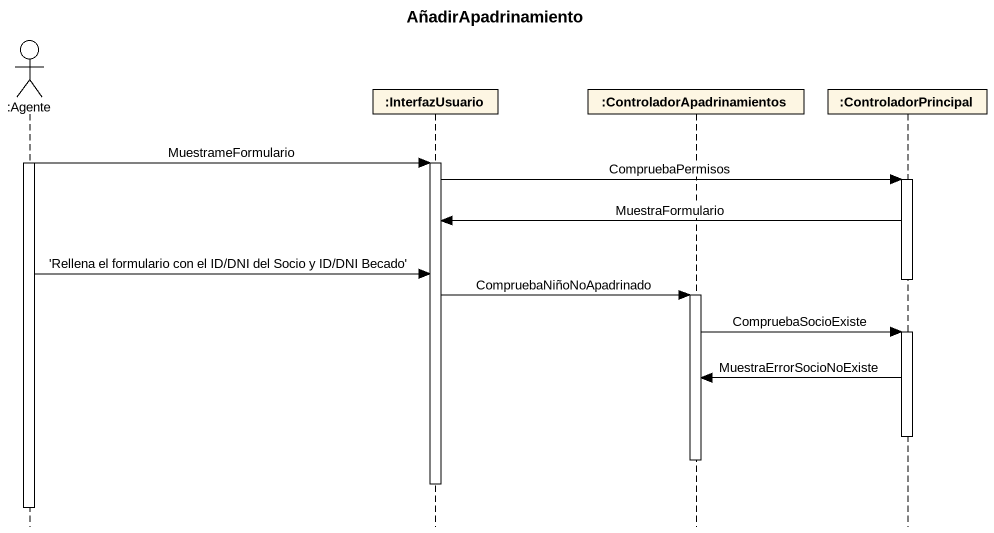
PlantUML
@startuml
title AñadirApadrinamiento
hide footbox
actor ":Agente" as Agente
participant ":InterfazUsuario" as InterfazUsuario
participant ":ControladorApadrinamientos" as ControladorApadrinamientos
participant ":ControladorPrincipal" as ControladorPrincipal

activate Agente
Agente -> InterfazUsuario : MuestrameFormulario
activate InterfazUsuario
InterfazUsuario -> ControladorPrincipal : CompruebaPermisos
activate ControladorPrincipal
ControladorPrincipal -> InterfazUsuario : MuestraFormulario
Agente -> InterfazUsuario : 'Rellena el formulario con el ID/DNI del Socio y ID/DNI Becado'
deactivate ControladorPrincipal
InterfazUsuario -> ControladorApadrinamientos : CompruebaNiñoNoApadrinado
activate ControladorApadrinamientos
ControladorApadrinamientos -> ControladorPrincipal : CompruebaSocioExiste
activate ControladorPrincipal
ControladorPrincipal -> ControladorApadrinamientos : MuestraErrorSocioNoExiste
deactivate ControladorPrincipal
deactivate ControladorApadrinamientos
deactivate InterfazUsuario
deactivate Agente
@enduml
